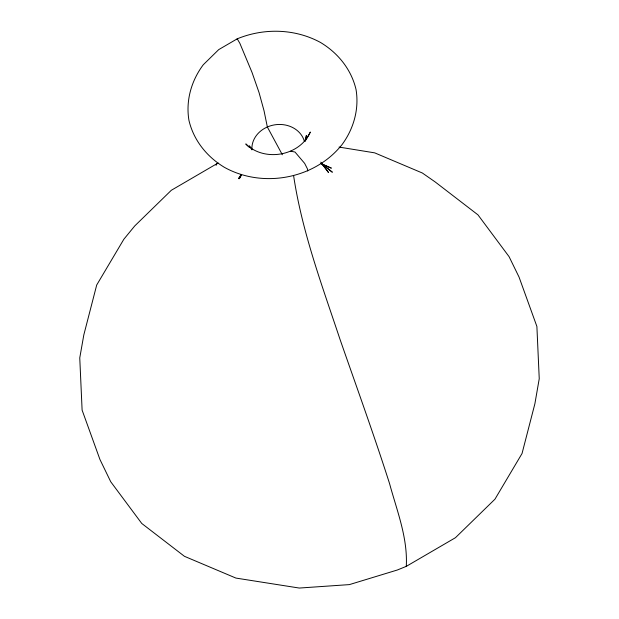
<?xml version="1.0" encoding="UTF-8"?>
<svg xmlns="http://www.w3.org/2000/svg" width="619" height="619" viewBox="0 0 619 619"><rect width="100%" height="100%" fill="white"/><g stroke="black" fill="none" stroke-linecap="round" stroke-linejoin="round"><path stroke-width="0.93" d="M305.987 139.213L306.39 135.375L304.873 141.225M241 174.434L239.344 178.744L241.309 175.44M216.07 165.335L216.89 163.702L218.546 163.145M305.136 141.233L310.343 132.056C299.774 156.143 264.336 162.271 245.789 143.933L249.024 147.067M237.015 39.206L237.239 38.819C264.027 27.801 295.217 28.59 320.758 42.603L321.431 43.036C338.485 53.551 351.46 69.87 356.041 89.546C359.314 109.284 353.596 129.154 341.703 145.063L341.115 145.72C313.5 179.371 262.03 188.393 224.21 167.223L223.536 166.797C206.483 156.282 193.507 139.964 188.927 120.287C185.654 100.549 191.372 80.671 203.264 64.771L218.716 49.621L237.239 38.819L239.87 43.353L252.034 72.454L259.052 92.595L264.05 110.824L267.346 126.98L282.349 154.765M307.728 171.006L307.419 168.832L304.664 163.401L294.992 152.026L290.69 151.214M241.039 174.891L238.423 178.674L239.739 177.398M216.89 163.702L171.331 190.273L134.749 225.927L123.87 239.213L96.703 285.011L83.82 334.894L79.758 357.89L82.11 410.126L99.953 459.515L110.755 481.791L141.766 523.473L184.454 556.319L235.909 578.076L299.294 588.05L349.395 584.607L397.29 570.022L406.273 566.37L455.46 537.694L494.945 499.2L522.034 453.526L534.886 403.774L539.242 378.712L536.89 326.468L519.047 277.08L509.081 256.668L477.984 214.878L435.18 181.947L422.367 173.018L374.704 152.862L339.05 147.082M321.176 163.842L331.366 168.151L320.998 163.486M322.514 164.654L332.349 172.221L321.849 163.571L328.581 172.608L320.766 162.139M251.987 149.365L249.38 145.86L250.084 147.616M293.599 175.618C302.026 231.877 322.089 285.545 339.993 339.289C356.706 387.316 374.062 435.126 389.552 483.563C396.887 510.675 407.882 537.81 406.273 566.37M251.918 149.868A26.679 23.081 -8 0 1 274.48 124.876A26.679 23.081 -8 0 1 304.308 141.109"/></g></svg>
